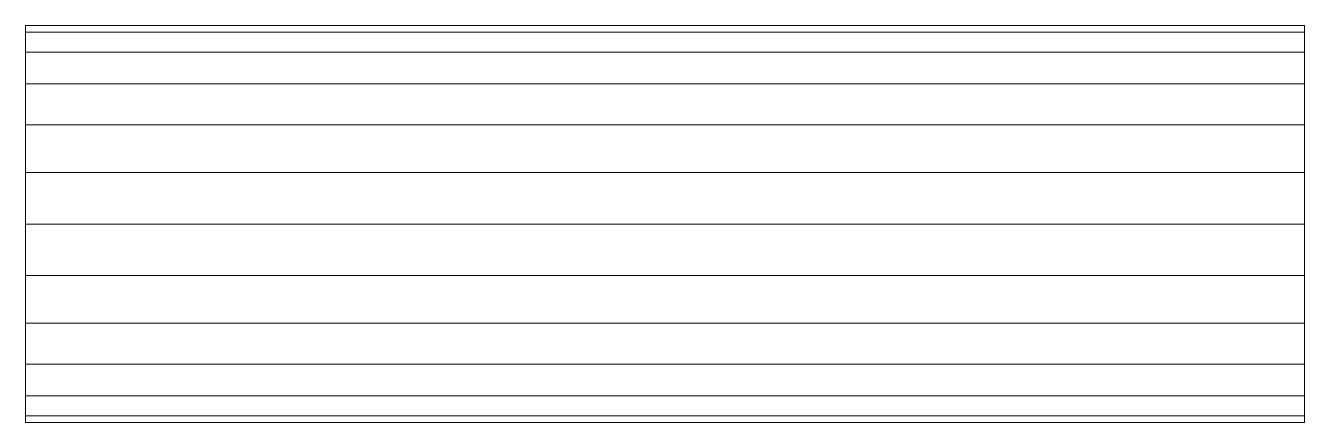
# Model space of a CAD drawing. Header units: inches. Extents: x -3326 to -59, y 8 to 1043.
# Drawn here: x -132.12 to -126, y 490.98 to 492.88 of the extents above; entities that cross this region are included whole.
import ezdxf

# ---------------------------------------------------------------- set-up
doc = ezdxf.new("R2010")
doc.units = ezdxf.units.IN
doc.header["$MEASUREMENT"] = 0
doc.layers.add('F-SPRN', color=10, linetype='Continuous', lineweight=9)

msp = doc.modelspace()

# ---------------------------------------------------------------- linework, layer by layer
at = {"layer": 'F-SPRN', "color": 1}
msp.add_line((-126, 491.925, 964), (-132.1209, 491.925, 964), dxfattribs=at)
msp.add_line((-126, 491.925, 964), (-132.1209, 491.925, 964), dxfattribs=at)

# ---------------------------------------------------------------- meshes
mesh = msp.add_polyface(dxfattribs=at)
corners = [(-132.1209, 492.875, 964), (-132.1209, 492.8427, 963.7541), (-132.1209, 492.7478, 963.525), (-132.1209, 492.5967, 963.3282), (-132.1209, 492.4, 963.1772), (-132.1209, 492.1709, 963.0824), (-132.1209, 491.925, 963.05), (-132.1209, 491.6792, 963.0824), (-132.1209, 491.45, 963.1772), (-132.1209, 491.2533, 963.3282), (-132.1209, 491.1023, 963.525), (-132.1209, 491.0074, 963.7541), (-132.1209, 490.975, 964), (-132.1209, 491.0074, 964.2458), (-132.1209, 491.1023, 964.475), (-132.1209, 491.2533, 964.6718), (-132.1209, 491.45, 964.8227), (-132.1209, 491.6792, 964.9177), (-132.1209, 491.925, 964.95), (-132.1209, 492.1709, 964.9177), (-132.1209, 492.4, 964.8227), (-132.1209, 492.5967, 964.6718), (-132.1209, 492.7478, 964.475), (-132.1209, 492.8427, 964.2458)]
mesh.append_faces([[corners[k] for k in face] for face in [(11, 9, 10)]], dxfattribs={"vtx0": -1, "color": 1})
mesh.append_faces([[corners[k] for k in face] for face in [(1, 4, 23, 0)]], dxfattribs={"vtx0": -1, "vtx1": -1, "color": 1})
mesh.append_faces([[corners[k] for k in face] for face in [(4, 20, 23), (8, 13, 16)]], dxfattribs={"vtx0": -1, "vtx1": -1, "vtx2": -1, "color": 1})
mesh.append_faces([[corners[k] for k in face] for face in [(16, 19, 20, 8)]], dxfattribs={"vtx0": -1, "vtx2": -1, "vtx3": -1, "color": 1})
mesh.append_faces([[corners[k] for k in face] for face in [(12, 13, 11)]], dxfattribs={"vtx1": -1, "color": 1})
mesh.append_faces([[corners[k] for k in face] for face in [(4, 5, 8, 20), (8, 9, 11, 13)]], dxfattribs={"vtx1": -1, "vtx2": -1, "vtx3": -1, "color": 1})
mesh.append_faces([[corners[k] for k in face] for face in [(21, 22, 23, 20), (17, 18, 19, 16)]], dxfattribs={"vtx2": -1, "color": 1})
mesh.append_faces([[corners[k] for k in face] for face in [(1, 2, 3, 4), (5, 6, 7, 8), (13, 14, 15, 16)]], dxfattribs={"vtx3": -1, "color": 1})
mesh = msp.add_polyface(dxfattribs=at)
corners = [(-126, 491.925, 964.95), (-126, 492.1709, 964.9177), (-126, 492.4, 964.8227), (-126, 492.5967, 964.6718), (-126, 492.7478, 964.475), (-126, 492.8427, 964.2458), (-126, 492.875, 964), (-132.1209, 492.875, 964), (-132.1209, 492.8427, 964.2458), (-132.1209, 492.7478, 964.475), (-132.1209, 492.5967, 964.6718), (-132.1209, 492.4, 964.8227), (-132.1209, 492.1709, 964.9177), (-132.1209, 491.925, 964.95)]
mesh.append_faces([[corners[k] for k in face] for face in [(7, 8, 5, 6)]], dxfattribs={"vtx1": -1, "color": 1})
mesh.append_faces([[corners[k] for k in face] for face in [(8, 9, 4, 5), (3, 4, 9, 10), (11, 12, 1, 2), (2, 3, 10, 11)]], dxfattribs={"vtx1": -1, "vtx3": -1, "color": 1})
mesh.append_faces([[corners[k] for k in face] for face in [(12, 13, 0, 1)]], dxfattribs={"vtx3": -1, "color": 1})
mesh = msp.add_polyface(dxfattribs=at)
corners = [(-126, 492.875, 964), (-126, 492.8427, 963.7541), (-126, 492.7478, 963.525), (-126, 492.5967, 963.3282), (-126, 492.4, 963.1772), (-126, 492.1709, 963.0824), (-126, 491.925, 963.05), (-132.1209, 491.925, 963.05), (-132.1209, 492.1709, 963.0824), (-132.1209, 492.4, 963.1772), (-132.1209, 492.5967, 963.3282), (-132.1209, 492.7478, 963.525), (-132.1209, 492.8427, 963.7541), (-132.1209, 492.875, 964)]
mesh.append_faces([[corners[k] for k in face] for face in [(7, 8, 5, 6)]], dxfattribs={"vtx1": -1, "color": 1})
mesh.append_faces([[corners[k] for k in face] for face in [(8, 9, 4, 5), (3, 4, 9, 10), (11, 12, 1, 2), (2, 3, 10, 11)]], dxfattribs={"vtx1": -1, "vtx3": -1, "color": 1})
mesh.append_faces([[corners[k] for k in face] for face in [(12, 13, 0, 1)]], dxfattribs={"vtx3": -1, "color": 1})
mesh = msp.add_polyface(dxfattribs=at)
corners = [(-126, 492.875, 964), (-126, 492.8427, 964.2458), (-126, 492.7478, 964.475), (-126, 492.5967, 964.6718), (-126, 492.4, 964.8227), (-126, 492.1709, 964.9177), (-126, 491.925, 964.95), (-126, 491.6792, 964.9177), (-126, 491.45, 964.8227), (-126, 491.2533, 964.6718), (-126, 491.1023, 964.475), (-126, 491.0074, 964.2458), (-126, 490.975, 964), (-126, 491.0074, 963.7541), (-126, 491.1023, 963.525), (-126, 491.2533, 963.3282), (-126, 491.45, 963.1772), (-126, 491.6792, 963.0824), (-126, 491.925, 963.05), (-126, 492.1709, 963.0824), (-126, 492.4, 963.1772), (-126, 492.5967, 963.3282), (-126, 492.7478, 963.525), (-126, 492.8427, 963.7541)]
mesh.append_faces([[corners[k] for k in face] for face in [(13, 11, 12)]], dxfattribs={"vtx0": -1, "color": 1})
mesh.append_faces([[corners[k] for k in face] for face in [(1, 20, 23, 0)]], dxfattribs={"vtx0": -1, "vtx1": -1, "color": 1})
mesh.append_faces([[corners[k] for k in face] for face in [(1, 4, 20), (8, 11, 16)]], dxfattribs={"vtx0": -1, "vtx1": -1, "vtx2": -1, "color": 1})
mesh.append_faces([[corners[k] for k in face] for face in [(16, 19, 20, 4), (13, 15, 16, 11)]], dxfattribs={"vtx0": -1, "vtx2": -1, "vtx3": -1, "color": 1})
mesh.append_faces([[corners[k] for k in face] for face in [(14, 15, 13)]], dxfattribs={"vtx1": -1, "color": 1})
mesh.append_faces([[corners[k] for k in face] for face in [(4, 5, 8, 16)]], dxfattribs={"vtx1": -1, "vtx2": -1, "vtx3": -1, "color": 1})
mesh.append_faces([[corners[k] for k in face] for face in [(21, 22, 23, 20), (17, 18, 19, 16), (9, 10, 11, 8)]], dxfattribs={"vtx2": -1, "color": 1})
mesh.append_faces([[corners[k] for k in face] for face in [(1, 2, 3, 4), (5, 6, 7, 8)]], dxfattribs={"vtx3": -1, "color": 1})
mesh = msp.add_polyface(dxfattribs=at)
corners = [(-126, 490.975, 964), (-126, 491.0074, 964.2458), (-126, 491.1023, 964.475), (-126, 491.2533, 964.6718), (-126, 491.45, 964.8227), (-126, 491.6792, 964.9177), (-126, 491.925, 964.95), (-132.1209, 491.925, 964.95), (-132.1209, 491.6792, 964.9177), (-132.1209, 491.45, 964.8227), (-132.1209, 491.2533, 964.6718), (-132.1209, 491.1023, 964.475), (-132.1209, 491.0074, 964.2458), (-132.1209, 490.975, 964)]
mesh.append_faces([[corners[k] for k in face] for face in [(7, 8, 5, 6)]], dxfattribs={"vtx1": -1, "color": 1})
mesh.append_faces([[corners[k] for k in face] for face in [(8, 9, 4, 5), (3, 4, 9, 10), (11, 12, 1, 2), (2, 3, 10, 11)]], dxfattribs={"vtx1": -1, "vtx3": -1, "color": 1})
mesh.append_faces([[corners[k] for k in face] for face in [(12, 13, 0, 1)]], dxfattribs={"vtx3": -1, "color": 1})
mesh = msp.add_polyface(dxfattribs=at)
corners = [(-126, 491.925, 963.05), (-126, 491.6792, 963.0824), (-126, 491.45, 963.1772), (-126, 491.2533, 963.3282), (-126, 491.1023, 963.525), (-126, 491.0074, 963.7541), (-126, 490.975, 964), (-132.1209, 490.975, 964), (-132.1209, 491.0074, 963.7541), (-132.1209, 491.1023, 963.525), (-132.1209, 491.2533, 963.3282), (-132.1209, 491.45, 963.1772), (-132.1209, 491.6792, 963.0824), (-132.1209, 491.925, 963.05)]
mesh.append_faces([[corners[k] for k in face] for face in [(7, 8, 5, 6)]], dxfattribs={"vtx1": -1, "color": 1})
mesh.append_faces([[corners[k] for k in face] for face in [(8, 9, 4, 5), (3, 4, 9, 10), (11, 12, 1, 2), (2, 3, 10, 11)]], dxfattribs={"vtx1": -1, "vtx3": -1, "color": 1})
mesh.append_faces([[corners[k] for k in face] for face in [(12, 13, 0, 1)]], dxfattribs={"vtx3": -1, "color": 1})

doc.saveas('drawing.dxf')
